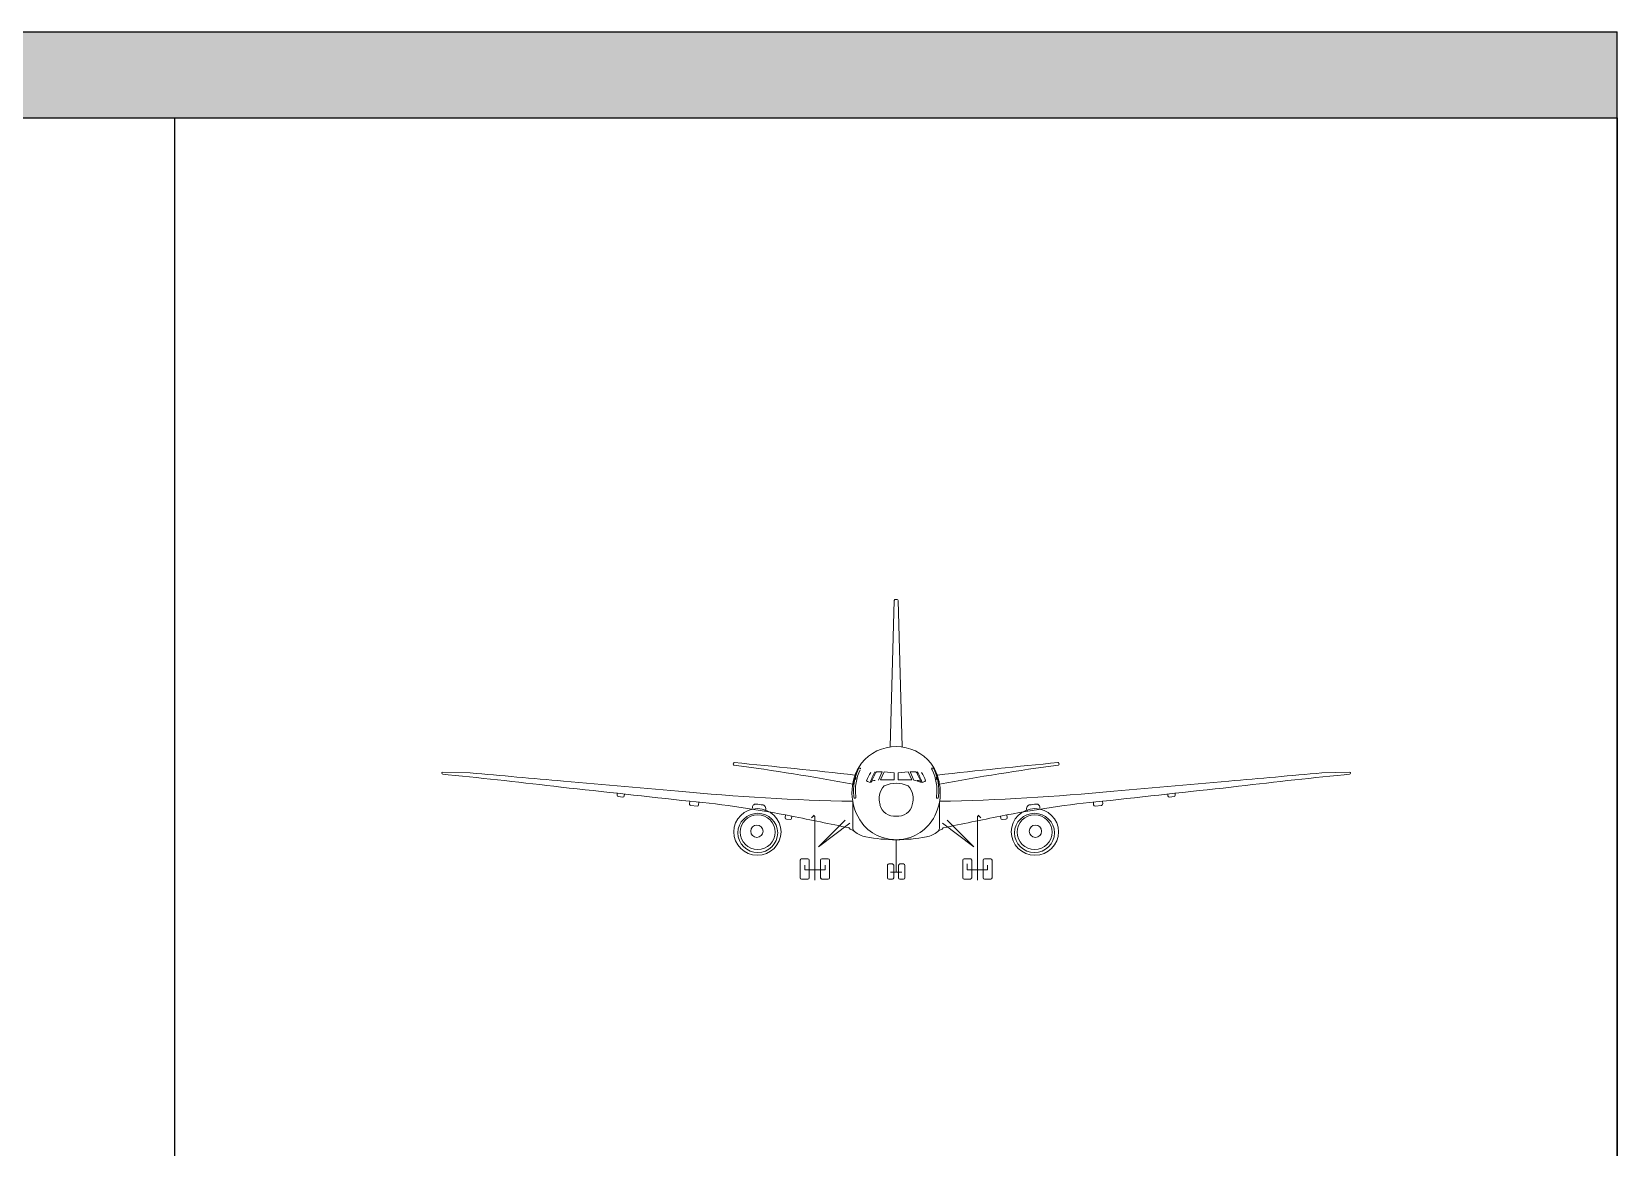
# Model space of a CAD drawing. Header units: millimetres. Extents: x 55820 to 273946, y 267258 to 385604.
# Drawn here: x 221898 to 273946, y 348984 to 385604 of the extents above; entities that cross this region are included whole.
import ezdxf

# ---------------------------------------------------------------- set-up
doc = ezdxf.new("R2010")
doc.units = ezdxf.units.MM
doc.layers.add('www.cad-blocks.net', color=7, linetype='Continuous')

# ---------------------------------------------------------------- blocks, each defined once
blk = doc.blocks.new('A$C58AB7572')
at = {"linetype": 'Continuous', "lineweight": 15}
for p, q in [((14856, 9178), (14724, 4366)), ((14890, 9211), (14946, 9211)), ((14980, 9178), (15113, 4366)), ((9570, 3801), (9576, 3840)), ((13751, 3667), (13698, 3667)), ((16085, 3667), (16138, 3667)), ((20222, 3853), (20238, 3854)), ((20266, 3801), (20260, 3840)), ((26, 3543), (940, 3513)), ((34, 3476), (216, 3457)), ((7774, 2919), (3998, 3244)), ((13502, 3166), (13501, 3144)), ((13501, 3144), (13501, 3135)), ((13501, 3135), (13502, 3130)), ((13504, 3184), (13502, 3166)), ((13502, 3130), (13504, 3129)), ((13507, 3203), (13504, 3184)), ((13504, 3129), (13505, 3129)), ((13505, 3129), (13507, 3131)), ((13509, 3217), (13507, 3203)), ((13508, 3166), (13507, 3144)), ((13507, 3144), (13507, 3135)), ((13507, 3131), (13510, 3140)), ((13507, 3135), (13508, 3130)), ((13510, 3184), (13508, 3166)), ((13508, 3130), (13510, 3129)), ((13513, 3239), (13509, 3217)), ((13513, 3203), (13510, 3184)), ((13510, 3140), (13514, 3156)), ((13510, 3129), (13511, 3129)), ((13511, 3129), (13513, 3131)), ((13520, 3273), (13513, 3239)), ((13515, 3217), (13513, 3203)), ((13513, 3131), (13516, 3140)), ((13514, 3156), (13519, 3177)), ((13519, 3239), (13515, 3217)), ((13516, 3140), (13520, 3156)), ((13526, 3273), (13519, 3239)), ((13519, 3177), (13524, 3205)), ((13526, 3301), (13520, 3273)), ((13520, 3156), (13525, 3177)), ((13524, 3205), (13526, 3214)), ((13525, 3177), (13530, 3205)), ((13532, 3322), (13526, 3301)), ((13532, 3301), (13526, 3273)), ((13526, 3214), (13530, 3239)), ((13530, 3239), (13535, 3263)), ((13530, 3205), (13532, 3214)), ((13538, 3338), (13532, 3322)), ((13538, 3322), (13532, 3301)), ((13532, 3214), (13536, 3239)), ((13535, 3263), (13537, 3275)), ((13536, 3239), (13541, 3263)), ((13537, 3275), (13541, 3294)), ((13540, 3343), (13538, 3338)), ((13544, 3338), (13538, 3322)), ((13542, 3347), (13540, 3343)), ((13541, 3294), (13544, 3312)), ((13541, 3263), (13543, 3275)), ((13544, 3349), (13542, 3347)), ((13543, 3275), (13547, 3294)), ((13545, 3350), (13544, 3349)), ((13546, 3343), (13544, 3338)), ((13544, 3312), (13547, 3334)), ((13547, 3348), (13545, 3350)), ((13548, 3347), (13546, 3343)), ((13548, 3343), (13547, 3348)), ((13547, 3334), (13548, 3343)), ((13547, 3294), (13550, 3312)), ((13550, 3349), (13548, 3347)), ((13551, 3349), (13550, 3349)), ((13550, 3312), (13553, 3334)), ((13553, 3348), (13551, 3349)), ((13554, 3343), (13553, 3348)), ((13553, 3334), (13554, 3343)), ((13582, 3317), (13581, 3304)), ((13581, 3304), (13581, 3298)), ((13581, 3298), (13583, 3299)), ((13586, 3333), (13582, 3317)), ((13583, 3299), (13589, 3312)), ((13593, 3357), (13586, 3333)), ((13589, 3312), (13594, 3333)), ((13598, 3369), (13593, 3357)), ((13594, 3333), (13598, 3350)), ((13600, 3368), (13598, 3369)), ((13598, 3350), (13600, 3363)), ((13600, 3363), (13600, 3368)), ((13950, 3254), (13952, 3253)), ((14462, 3552), (14268, 3556)), ((14335, 3281), (14462, 3552)), ((14524, 3546), (14407, 3293)), ((14855, 3293), (14407, 3293)), ((14855, 3516), (14524, 3546)), ((14855, 3293), (14855, 3516)), ((14982, 3516), (15312, 3546)), ((14982, 3293), (14982, 3516)), ((14982, 3293), (15429, 3293)), ((15312, 3546), (15429, 3293)), ((15374, 3552), (15568, 3556)), ((15501, 3281), (15374, 3552)), ((15886, 3254), (15884, 3253)), ((16236, 3368), (16238, 3369)), ((16236, 3363), (16236, 3368)), ((16238, 3350), (16236, 3363)), ((16238, 3369), (16243, 3357)), ((16242, 3333), (16238, 3350)), ((16247, 3312), (16242, 3333)), ((16243, 3357), (16250, 3333)), ((16253, 3299), (16247, 3312)), ((16250, 3333), (16254, 3317)), ((16255, 3298), (16253, 3299)), ((16254, 3317), (16255, 3304)), ((16255, 3304), (16255, 3298)), ((16285, 3335), (16286, 3340)), ((16286, 3325), (16285, 3335)), ((16286, 3340), (16288, 3341)), ((16289, 3304), (16286, 3325)), ((16288, 3341), (16289, 3340)), ((16289, 3340), (16291, 3339)), ((16292, 3286), (16289, 3304)), ((16291, 3335), (16292, 3340)), ((16291, 3339), (16293, 3335)), ((16292, 3325), (16291, 3335)), ((16292, 3340), (16294, 3341)), ((16295, 3304), (16292, 3325)), ((16296, 3267), (16292, 3286)), ((16293, 3335), (16295, 3330)), ((16294, 3341), (16295, 3340)), ((16295, 3340), (16297, 3339)), ((16295, 3330), (16301, 3313)), ((16298, 3286), (16295, 3304)), ((16298, 3255), (16296, 3267)), ((16297, 3339), (16299, 3335)), ((16302, 3267), (16298, 3286)), ((16302, 3230), (16298, 3255)), ((16299, 3335), (16301, 3330)), ((16301, 3330), (16307, 3313)), ((16301, 3313), (16307, 3292)), ((16304, 3255), (16302, 3267)), ((16307, 3206), (16302, 3230)), ((16308, 3230), (16304, 3255)), ((16307, 3313), (16313, 3292)), ((16307, 3292), (16313, 3265)), ((16309, 3196), (16307, 3206)), ((16313, 3206), (16308, 3230)), ((16314, 3169), (16309, 3196)), ((16313, 3292), (16319, 3265)), ((16313, 3265), (16320, 3230)), ((16315, 3196), (16313, 3206)), ((16318, 3148), (16314, 3169)), ((16320, 3169), (16315, 3196)), ((16323, 3131), (16318, 3148)), ((16319, 3265), (16326, 3230)), ((16320, 3230), (16324, 3208)), ((16324, 3148), (16320, 3169)), ((16326, 3122), (16323, 3131)), ((16324, 3208), (16326, 3194)), ((16329, 3131), (16324, 3148)), ((16326, 3230), (16330, 3208)), ((16326, 3194), (16329, 3175)), ((16329, 3175), (16331, 3157)), ((16332, 3122), (16329, 3131)), ((16330, 3208), (16332, 3194)), ((16332, 3126), (16330, 3121)), ((16331, 3157), (16332, 3135)), ((16332, 3194), (16335, 3175)), ((16332, 3135), (16332, 3126)), ((16335, 3175), (16337, 3157)), ((16338, 3126), (16336, 3121)), ((16337, 3157), (16338, 3135)), ((16338, 3135), (16338, 3126)), ((22062, 2919), (25838, 3244)), ((27554, 3237), (27559, 3238)), ((29810, 3543), (28896, 3513)), ((29802, 3476), (29620, 3457)), ((5756, 2787), (5762, 2847)), ((5947, 2724), (5795, 2740)), ((6001, 2821), (5995, 2763)), ((5995, 2763), (5995, 2761)), ((13540, 2690), (13587, 2690)), ((16297, 2690), (16249, 2690)), ((16328, 3120), (16326, 3122)), ((16329, 3120), (16328, 3120)), ((16330, 3121), (16329, 3120)), ((16334, 3120), (16332, 3122)), ((16335, 3120), (16334, 3120)), ((16336, 3121), (16335, 3120)), ((23835, 2821), (23841, 2763)), ((23841, 2763), (23841, 2761)), ((23889, 2724), (24041, 2740)), ((24080, 2787), (24074, 2847)), ((8139, 2498), (8148, 2587)), ((8387, 2429), (8177, 2450)), ((8445, 2557), (8435, 2467)), ((11287, 2137), (11277, 2045)), ((11491, 2097), (11483, 2023)), ((12141, 2044), (12227, 2127)), ((12250, 2100), (12200, 2101)), ((12250, 119), (12250, 2100)), ((13498, 1689), (13498, 2552)), ((16338, 1689), (16338, 2552)), ((17586, 2100), (17636, 2101)), ((17586, 119), (17586, 2100)), ((17695, 2044), (17609, 2127)), ((18345, 2097), (18353, 2023)), ((18549, 2137), (18559, 2045)), ((21391, 2557), (21401, 2467)), ((21449, 2429), (21659, 2450)), ((21698, 2498), (21688, 2587)), ((11435, 1985), (11316, 1997)), ((12368, 1085), (13245, 1962)), ((13393, 1868), (12368, 1085)), ((13358, 1717), (13348, 1719)), ((13549, 1594), (13546, 1597)), ((16287, 1594), (16290, 1597)), ((16443, 1868), (17468, 1085)), ((16458, 1710), (16460, 1714)), ((17468, 1085), (16591, 1962)), ((18401, 1985), (18520, 1997)), ((14918, 261), (14918, 1322)), ((11770, 74), (11770, 650)), ((12018, 693), (11814, 693)), ((12062, 74), (12062, 650)), ((12438, 74), (12438, 650)), ((12686, 693), (12482, 693)), ((12730, 74), (12730, 650)), ((14677, 526), (14736, 526)), ((14794, 526), (14736, 526)), ((15042, 526), (15100, 526)), ((15159, 526), (15100, 526)), ((17107, 74), (17107, 650)), ((17150, 693), (17354, 693)), ((17252, 334), (17252, 530)), ((17398, 74), (17398, 650)), ((17774, 74), (17774, 650)), ((17818, 693), (18022, 693)), ((18066, 74), (18066, 650)), ((11814, 31), (12018, 31)), ((11916, 334), (11916, 492)), ((11916, 334), (12250, 334)), ((12584, 334), (12250, 334)), ((12250, 31), (12250, 275)), ((12250, 219), (12250, 0)), ((12250, 2), (12250, 217)), ((12250, 2), (12250, 217)), ((12482, 31), (12686, 31)), ((12584, 334), (12584, 492)), ((14634, 74), (14634, 483)), ((14677, 31), (14794, 31)), ((14736, 261), (15100, 261)), ((14838, 74), (14838, 483)), ((14998, 74), (14998, 483)), ((15042, 31), (15159, 31)), ((15202, 74), (15202, 483)), ((17150, 31), (17354, 31)), ((17252, 334), (17920, 334)), ((17252, 334), (17920, 334)), ((17586, 31), (17586, 275)), ((17586, 219), (17586, 0)), ((17586, 2), (17586, 217)), ((17586, 2), (17586, 217)), ((17818, 31), (18022, 31)), ((17920, 334), (17920, 492))]:
    blk.add_line(p, q, dxfattribs=at)
for centre, major_axis, start_param, end_param in [((14890, 9178), (33.8, 0), 1.570796, 3.141593), ((14946, 9178), (33.8, 0), 0, 1.570796), ((14918, 2959), (1443, 0), 0.661914, 2.479678), ((9602, 3800), (31.4, 0), 3.112965, 4.477089), ((9596, 3833), (21.3, 0), 1.485142, 2.753266), ((-664, -71030), (76622, 0), 1.384965, 1.436514), ((-8089, -180052), (187526, 0), 1.455026, 1.476335), ((15184, 2863), (1716, 0), 2.530011, 3.773546), ((13878, 3520), (235, 0), 2.456149, 2.663604), ((13702, 3660), (7.99, 0), 2.192158, 2.361609), ((13698, 3666), (1.2, 0), 1.698522, 2.164412), ((13687, 3674), (66, 0), 5.915248, 6.117113), ((13751, 3666), (1.27, 0), 0.905936, 1.594347), ((13750, 3665), (2.25, 0), 0.253501, 0.752205), ((13746, 3664), (6.66, 0), 6.092732, 6.532332), ((14652, 2863), (1716, 0), 5.87195, 6.894767), ((16086, 3665), (2.25, 0), 2.389388, 2.888092), ((16085, 3666), (1.27, 0), 1.547245, 2.235657), ((16090, 3664), (6.66, 0), 2.892446, 3.332046), ((16149, 3674), (66, 0), 3.307665, 3.50953), ((16425, 3776), (361, 0), 3.502848, 3.609211), ((16138, 3666), (1.2, 0), 0.977181, 1.443071), ((16134, 3660), (7.99, 0), 0.779984, 0.949435), ((15958, 3520), (235, 0), 0.477988, 0.685444), ((37925, -180052), (187526, 0), 1.665258, 1.686567), ((30500, -71030), (76622, 0), 1.705079, 1.756628), ((20240, 3833), (21.3, 0), 0.388327, 1.65645), ((20234, 3800), (31.4, 0), 4.947689, 6.311813), ((34, 3510), (34.3, 0), 1.804533, 4.712389), ((-21737, -206653), (214417, 0), 1.450869, 1.468235), ((-48366, -556119), (570240, 0), 1.478839, 1.484223), ((15200, 2935), (1683, 0), 2.711776, 3.248544), ((15264, 2925), (1683, 0), 2.711776, 3.248544), ((15130, 2868), (1244, 0), 2.56814, 2.820918), ((14760, 4657), (1639, 0), 4.195559, 4.273127), ((16498, 2347), (2584, 0), 2.647072, 2.801565), ((14646, 370), (2970, 0), 1.71338, 1.760791), ((16539, 2281), (2614, 0), 2.623526, 2.777482), ((14918, 2282), (906, 0), 1.121803, 2.01979), ((15287, 2314), (1004, 0), 1.104085, 1.35685), ((13297, 2281), (2614, 0), 0.364111, 0.518067), ((13338, 2347), (2584, 0), 0.340027, 0.49452), ((15190, 370), (2970, 0), 1.380802, 1.428213), ((14706, 2868), (1244, 0), 0.320674, 0.573453), ((15076, 4657), (1639, 0), 5.151651, 5.229219), ((14573, 2925), (1683, 0), 6.176234, 6.713002), ((14636, 2935), (1683, 0), 6.176234, 6.713002), ((78202, -556119), (570240, 0), 1.65737, 1.662754), ((51573, -206653), (214417, 0), 1.673357, 1.690724), ((29802, 3510), (34.3, 0), 4.712389, 7.620245), ((344117, 3003500), (3064811, 0), 4.601158, 4.602547), ((5805, 2788), (49.4, 0), 3.145984, 4.498706), ((5947, 2773), (49.4, 0), 4.716684, 6.069407), ((14711, 70169), (68620, 0), 4.611123, 4.694619), ((13823, 2777), (297, 0), 3.206046, 3.428886), ((13550, 2697), (13.2, 0), 3.407591, 3.61766), ((13541, 2692), (2.56, 0), 3.697044, 4.282379), ((13586, 2692), (1.88, 0), 4.892224, 6.008982), ((13564, 2701), (25.6, 0), 5.901162, 6.220848), ((13265, 2723), (326, 0), 6.210403, 6.360635), ((14982, 2665), (626, 0), 2.388889, 3.463411), ((14854, 2665), (626, 0), 5.961367, 7.035889), ((16571, 2723), (326, 0), 3.064143, 3.214375), ((16272, 2701), (25.6, 0), 3.20393, 3.523616), ((16250, 2692), (1.88, 0), 3.415796, 4.532554), ((16295, 2692), (2.56, 0), 5.142399, 5.727734), ((16286, 2697), (13.2, 0), 5.807118, 6.017187), ((16013, 2777), (297, 0), 5.995892, 6.218732), ((15125, 70169), (68620, 0), 4.730159, 4.813655), ((-314281, 3003500), (3064811, 0), 4.822231, 4.82362), ((23889, 2773), (49.4, 0), 3.355371, 4.708094), ((24031, 2788), (49.4, 0), 4.926072, 6.278794), ((8182, 2493), (43.7, 0), 3.036809, 4.607682), ((4807, -30884), (34142, 0), 1.373752, 1.472783), ((8392, 2472), (43.8, 0), 4.607601, 6.178363), ((10317, 2375), (120, 0), 1.511182, 3.275784), ((10614, 4114), (1671, 0), 4.538061, 4.672577), ((10496, 2340), (141, 0), 5.671763, 7.481095), ((-77513, -426746), (444340, 0), 1.364795, 1.369127), ((14918, 2712), (1411, 0), 3.79752, 5.895924), ((14875, 2581), (500, 0), 3.369464, 4.798375), ((14961, 2581), (500, 0), 4.626403, 6.055314), ((107349, -426746), (444340, 0), 1.772466, 1.776798), ((25029, -30884), (34142, 0), 1.66881, 1.767841), ((19340, 2340), (141, 0), 1.943683, 3.753014), ((19222, 4114), (1671, 0), 4.7522, 4.886717), ((19519, 2375), (120, 0), 6.148994, 7.913596), ((21444, 2472), (43.8, 0), 3.246415, 4.817177), ((21654, 2493), (43.7, 0), 4.817096, 6.387969), ((11320, 2040), (43.7, 0), 3.036869, 4.607664), ((11440, 2028), (43.7, 0), 4.607665, 6.178451), ((13599, 1814), (245, 0), 3.570134, 3.726949), ((13434, 1712), (50.4, 0), 3.825838, 4.585617), ((13375, 1434), (238, 0), 0.750907, 1.347541), ((13590, 1691), (92.6, 0), 3.164507, 3.705823), ((13695, 1742), (210, 0), 3.646206, 3.93724), ((14082, 2210), (822, 0), 4.00619, 4.520876), ((15754, 2210), (822, 0), 4.903902, 5.418588), ((16461, 1434), (238, 0), 1.794052, 2.390685), ((16141, 1742), (210, 0), 5.487538, 5.778572), ((16246, 1691), (92.6, 0), 5.718955, 6.260271), ((16402, 1712), (50.4, 0), 4.839161, 5.59894), ((16237, 1814), (245, 0), 5.697829, 5.854644), ((18396, 2028), (43.7, 0), 3.246326, 4.817113), ((18516, 2040), (43.7, 0), 4.817114, 6.387909), ((14918, 6479), (5235, 0), 4.521655, 4.903123), ((11814, 650), (43.7, 0), 1.570796, 3.141593), ((12018, 650), (43.7, 0), 0, 1.570795), ((12482, 650), (43.7, 0), 1.570795, 3.141591), ((12686, 650), (43.7, 0), 0, 1.570795), ((14677, 483), (43.7, 0), 1.570796, 3.141593), ((14794, 483), (43.7, 0), 0, 1.570796), ((15042, 483), (43.7, 0), 1.570796, 3.141593), ((15159, 483), (43.7, 0), 0, 1.570796), ((17150, 650), (43.7, 0), 1.570798, 3.141593), ((17354, 650), (43.7, 0), 0.000001, 1.570798), ((17818, 650), (43.7, 0), 1.570798, 3.141593), ((18022, 650), (43.7, 0), 0, 1.570796), ((11814, 74), (43.7, 0), 3.141593, 4.712389), ((12018, 74), (43.7, 0), 4.71239, 6.283185), ((12482, 74), (43.7, 0), 3.141593, 4.71239), ((12686, 74), (43.7, 0), 4.71239, 6.283185), ((14677, 74), (43.7, 0), 3.141593, 4.712389), ((14794, 74), (43.7, 0), 4.712389, 6.283185), ((15042, 74), (43.7, 0), 3.141593, 4.712389), ((15159, 74), (43.7, 0), 4.712389, 6.283185), ((17150, 74), (43.7, 0), 3.141593, 4.712388), ((17354, 74), (43.7, 0), 4.712388, 6.283185), ((17818, 74), (43.7, 0), 3.141593, 4.712388), ((18022, 74), (43.7, 0), 4.712389, 6.283185)]:
    blk.add_ellipse(centre, major_axis=major_axis, ratio=0.985088, start_param=start_param, end_param=end_param, dxfattribs=at)
for centre, major_axis in [((10363, 1579), (776, 0)), ((10377, 1545), (654, 0)), ((10375, 1571), (575, 0)), ((19473, 1579), (776, 0)), ((19459, 1545), (654, 0)), ((19461, 1571), (575, 0)), ((10347, 1599), (204, 0)), ((19489, 1599), (204, 0))]:
    blk.add_ellipse(centre, major_axis=major_axis, ratio=0.985088, dxfattribs=at)
blk = doc.blocks.new('FORMAT')
at = {"layer": 'www.cad-blocks.net', "true_color": 0x546d8e}
h = blk.add_hatch(color=155, dxfattribs=at)
h.set_gradient(color1=(68, 68, 68), color2=(84, 109, 142), tint=1)
h.paths.add_polyline_path([(65888, 385604), (65888, 382774), (273946, 382774), (273946, 385604)])
at = {"layer": 'www.cad-blocks.net', "color": 155, "true_color": 0x546d8e}
for p, q in [((65888, 385604), (273946, 385604)), ((273946, 267258), (273946, 385604)), ((65888, 382774), (273946, 382774)), ((65888, 382774), (273946, 382774)), ((226601, 313549), (226601, 382774)), ((273946, 382774), (273946, 269003))]:
    blk.add_line(p, q, dxfattribs=at)

msp = doc.modelspace()

# ---------------------------------------------------------------- block references
for name, p in [('FORMAT', (0, 0)), ('A$C58AB7572', (235356, 357758))]:
    msp.add_blockref(name, p)

doc.saveas('drawing.dxf')
